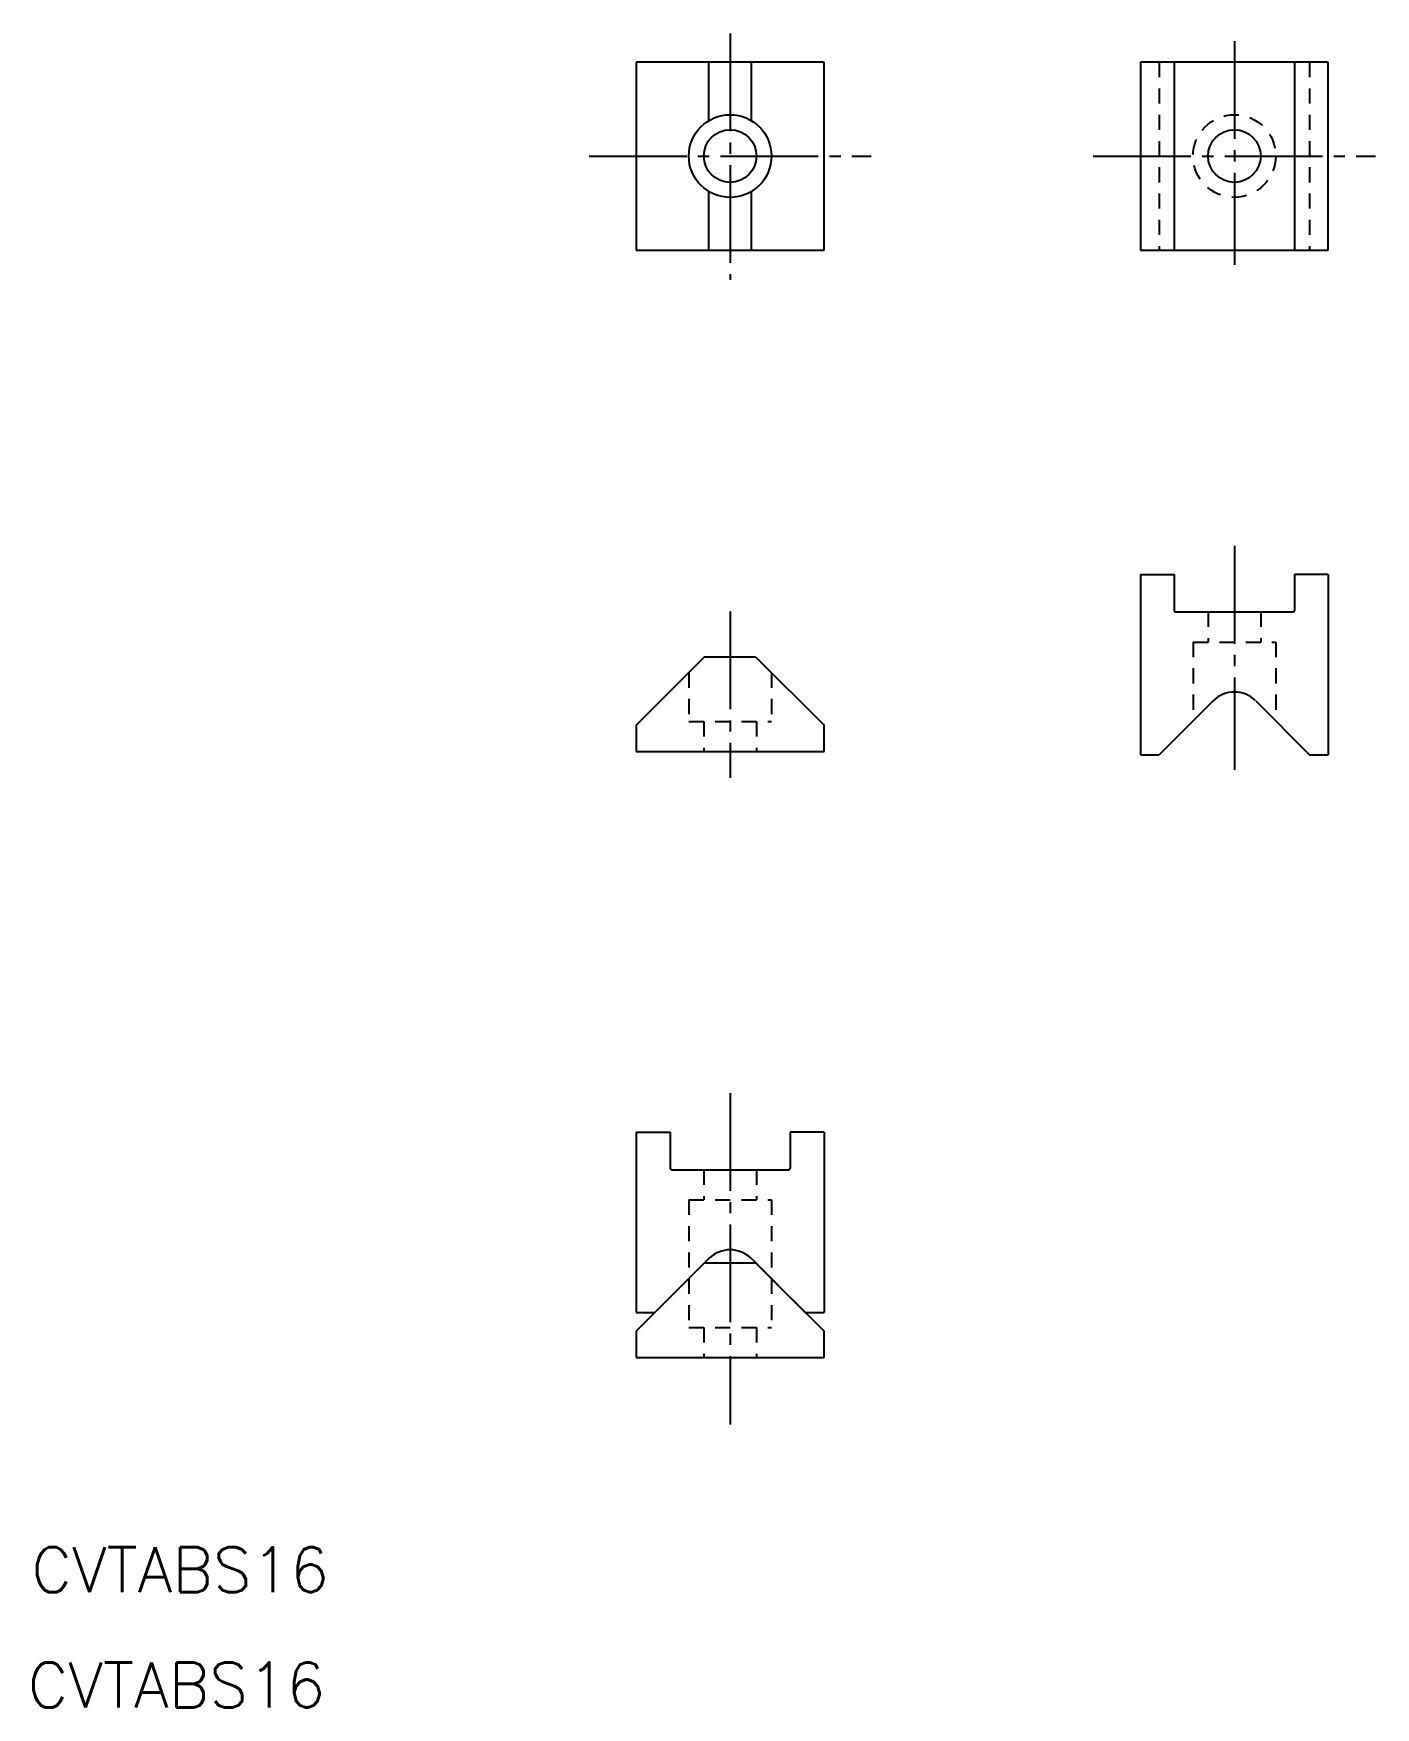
# Model space of a CAD drawing. Extents: x 602 to 781, y -342 to -120.
import ezdxf

# ---------------------------------------------------------------- set-up
doc = ezdxf.new("R2010")
doc.units = 0
doc.linetypes.add('CENTER', pattern=[17.5, 13, -1.5, 1.5, -1.5])
doc.linetypes.add('DASHED', pattern=[3.5, 2, -1.5])
doc.layers.get('0').update_dxf_attribs({"linetype": 'CONTINUOUS'})
doc.layers.add('CENTER', color=1, linetype='CENTER')
doc.styles.get("Standard").update_dxf_attribs({"font": 'txt.shx', "bigfont": '@extfont2.shx'})

msp = doc.modelspace()

# ---------------------------------------------------------------- linework, layer by layer
at = {"color": 7, "linetype": 'CONTINUOUS'}
for p, q in [((707.59, -123.37), (682.59, -123.37)), ((682.59, -123.37), (682.59, -148.37)), ((692.27, -131.15), (692.27, -123.37)), ((697.92, -131.15), (697.92, -123.37)), ((707.59, -148.37), (707.59, -123.37)), ((749.71, -123.37), (749.71, -148.37)), ((774.71, -123.37), (749.71, -123.37)), ((754.21, -123.37), (754.21, -148.37)), ((770.21, -123.37), (770.21, -148.37)), ((774.71, -148.37), (774.71, -123.37)), ((682.59, -129.62), (682.59, -129.62)), ((682.59, -135.87), (682.59, -135.87)), ((692.27, -148.37), (692.27, -140.58)), ((697.92, -148.37), (697.92, -140.58)), ((682.59, -148.37), (707.59, -148.37)), ((749.71, -148.37), (774.71, -148.37)), ((749.71, -191.52), (754.21, -191.52)), ((754.21, -191.52), (754.21, -196.32)), ((770.21, -191.52), (770.21, -196.32)), ((774.71, -191.52), (770.21, -191.52)), ((774.71, -191.52), (774.71, -215.52)), ((749.71, -191.53), (749.71, -215.52)), ((754.41, -196.52), (770.01, -196.52)), ((691.69, -202.5), (682.59, -211.6)), ((691.69, -202.5), (698.49, -202.5)), ((698.49, -202.5), (707.59, -211.6)), ((759.39, -208.34), (752.21, -215.52)), ((765.04, -208.34), (772.21, -215.52)), ((682.59, -211.6), (682.59, -215.1)), ((707.59, -215.1), (707.59, -211.6)), ((682.59, -215.1), (707.59, -215.1)), ((749.71, -215.52), (752.21, -215.52)), ((772.21, -215.52), (774.71, -215.52)), ((682.59, -265.72), (687.09, -265.72)), ((682.59, -265.73), (682.59, -289.72)), ((687.09, -265.72), (687.09, -270.52)), ((703.09, -265.72), (703.09, -270.52)), ((707.59, -265.72), (703.09, -265.72)), ((707.59, -265.72), (707.59, -289.72)), ((687.29, -270.72), (702.89, -270.72)), ((692.27, -282.55), (685.09, -289.72)), ((697.92, -282.55), (705.09, -289.72)), ((691.69, -283.12), (682.59, -292.22)), ((691.69, -283.12), (698.49, -283.12)), ((698.49, -283.12), (707.59, -292.22)), ((682.59, -289.72), (685.09, -289.72)), ((705.09, -289.72), (707.59, -289.72)), ((682.59, -292.22), (682.59, -295.72)), ((707.59, -295.72), (707.59, -292.22)), ((682.59, -295.72), (707.59, -295.72))]:
    msp.add_line(p, q, dxfattribs=at)
at = {"color": 3, "linetype": 'DASHED'}
for p, q in [((752.21, -123.37), (752.21, -148.37)), ((772.21, -123.37), (772.21, -148.37)), ((758.71, -196.52), (758.71, -200.52)), ((765.71, -196.52), (765.71, -200.52)), ((756.71, -200.52), (767.71, -200.52)), ((756.71, -200.52), (756.71, -211.02)), ((767.71, -200.52), (767.71, -211.02)), ((689.59, -204.6), (689.59, -211.1)), ((700.59, -204.6), (700.59, -211.1)), ((689.59, -211.1), (700.59, -211.1)), ((691.59, -211.1), (691.59, -215.1)), ((698.59, -211.1), (698.59, -215.1)), ((691.59, -270.72), (691.59, -274.72)), ((698.59, -270.72), (698.59, -274.72)), ((689.59, -274.72), (700.59, -274.72)), ((689.59, -274.72), (689.59, -285.22)), ((700.59, -274.72), (700.59, -285.22)), ((689.59, -285.22), (689.59, -291.72)), ((700.59, -285.22), (700.59, -291.72)), ((689.59, -291.72), (700.59, -291.72)), ((691.59, -291.72), (691.59, -295.72)), ((698.59, -291.72), (698.59, -295.72))]:
    msp.add_line(p, q, dxfattribs=at)
at = {"color": 7, "linetype": 'CONTINUOUS'}
for centre, radius in [((695.09, -135.87), 5.5), ((695.09, -135.87), 3.5), ((762.21, -135.87), 3.5)]:
    msp.add_circle(centre, radius, dxfattribs=at)
at = {"color": 3, "linetype": 'DASHED'}
msp.add_circle((762.21, -135.87), 5.5, dxfattribs=at)
at = {"color": 7, "linetype": 'CONTINUOUS'}
for centre, radius, start, end in [((754.41, -196.32), 0.2, 180, 270), ((770.01, -196.32), 0.2, 270, 0), ((762.21, -211.17), 4, 45, 135), ((687.29, -270.52), 0.2, 180, 270), ((702.89, -270.52), 0.2, 270, 0), ((695.09, -285.38), 4, 45, 135)]:
    msp.add_arc(centre, radius, start, end, dxfattribs=at)
at = {"layer": 'CENTER', "linetype": 'CENTER'}
for p, q in [((695.09, -119.57), (695.09, -152.34)), ((762.21, -120.59), (762.21, -150.36)), ((676.31, -135.87), (713.87, -135.87)), ((743.43, -135.87), (780.99, -135.87)), ((762.21, -187.74), (762.21, -217.51)), ((695.09, -196.44), (695.09, -218.6)), ((695.09, -260.52), (695.09, -304.61))]:
    msp.add_line(p, q, dxfattribs=at)

# ---------------------------------------------------------------- texts
for p in [(602.09, -326.94), (601.6, -342.26)]:
    msp.add_text('CVTABS16', height=6).set_placement(p)

doc.saveas('drawing.dxf')
